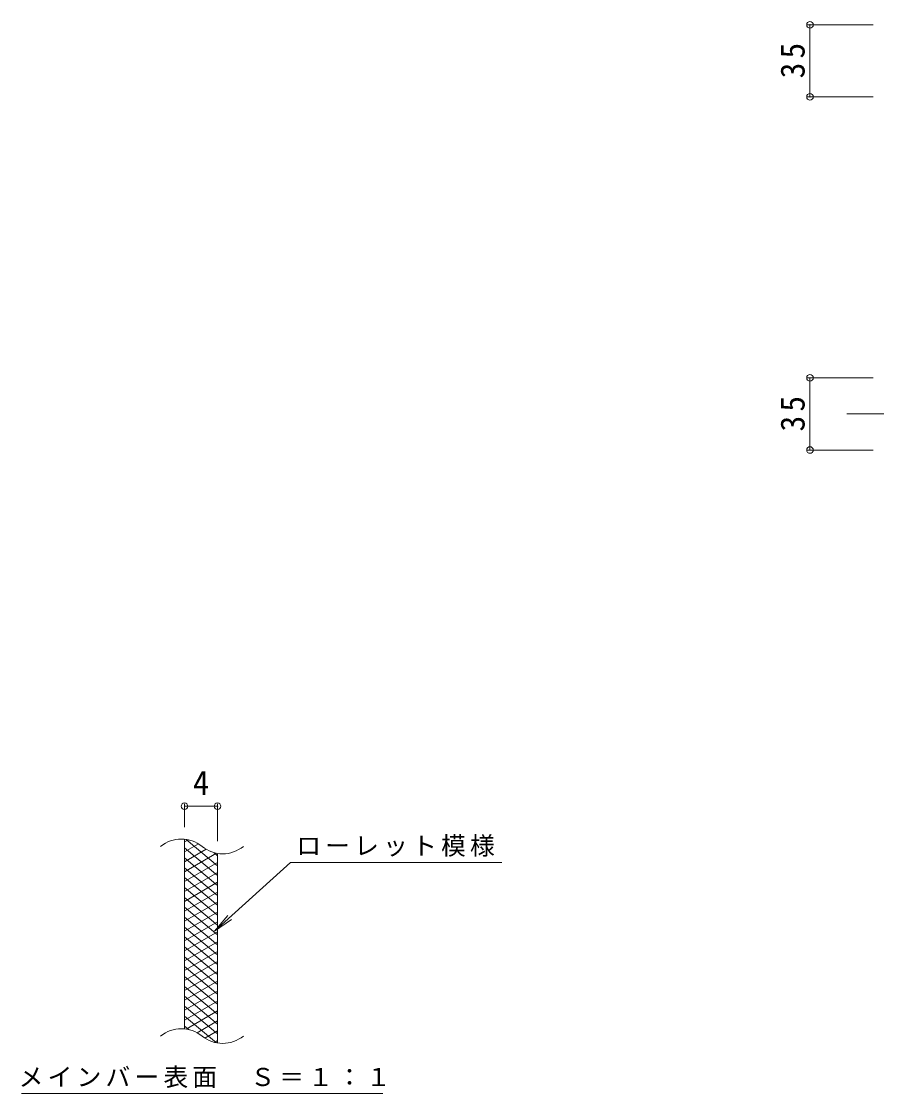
# Model space of a CAD drawing. Units: millimetres at full size, sheet at 1:4, with parts at other scales. Extents: x -862 to 1015, y -780 to 715.
# Drawn here: x -207 to 207, y 13 to 534 of the extents above; entities that cross this region are included whole.
import ezdxf
from ezdxf.enums import TextEntityAlignment as Align

# ---------------------------------------------------------------- set-up
doc = ezdxf.new("R2010")
doc.units = ezdxf.units.MM
doc.header["$LTSCALE"] = 4
doc.header["$PDMODE"] = 32
doc.header["$PDSIZE"] = 3.2
doc.linetypes.add('CHAIN2', pattern=[12, 9, -1, 1, -1])
for name, color, linetype, lineweight in [('A-4_その他', 7, 'Continuous', 9), ('A-7_ハッチ', 2, 'Continuous', 9), ('F-2_F-2ﾚｲﾔ', 3, 'Continuous', 9), ('F-4_F-4ﾚｲﾔ', 7, 'Continuous', 9), ('F-5_F-5ﾚｲﾔ', 7, 'Continuous', 9), ('F-9_F-9ﾚｲﾔ', 6, 'Continuous', 9)]:
    doc.layers.add(name, color=color, linetype=linetype, lineweight=lineweight)
doc.styles.add('ＭＳ ゴシック', font='')
doc.styles.get('ＭＳ ゴシック').set_extended_font_data('MS Gothic')

msp = doc.modelspace()

# ---------------------------------------------------------------- linework, layer by layer
at = {"layer": 'A-4_その他'}
for p, q in [((174.019, 531.966), (205.79, 531.966)), ((175.219, 496.965), (175.219, 531.966)), ((174.019, 496.965), (205.79, 496.965)), ((174.019, 360.663), (205.79, 360.663)), ((175.219, 325.662), (175.219, 360.663)), ((174.019, 325.662), (205.79, 325.662))]:
    msp.add_line(p, q, dxfattribs=at)
for p in [(175.219, 531.966), (175.219, 496.965), (175.219, 360.663), (175.219, 325.662)]:
    msp.add_point(p, dxfattribs=at)
at = {"layer": 'A-7_ハッチ', "linetype": 'CHAIN2'}
msp.add_line((193.007, 343.162), (676.18, 343.162), dxfattribs=at)
at = {"layer": 'F-2_F-2ﾚｲﾔ'}
for p, q in [((-128.027, 44.738), (-128.027, 136.738)), ((-112.028, 37.855), (-112.028, 129.854))]:
    msp.add_line(p, q, dxfattribs=at)
for centre, start, end in [((-129.614, 121.037), 50.82628, 129.17371), ((-109.546, 145.666), 230.82628, 309.17371), ((-129.614, 29.037), 50.82628, 129.17371), ((-109.546, 53.666), 230.82628, 309.17371)]:
    msp.add_arc(centre, 15.885, start, end, dxfattribs=at)
at = {"layer": 'F-4_F-4ﾚｲﾔ'}
for p, q in [((-128.027, 142.738), (-128.027, 154.03)), ((-128.027, 152.83), (-112.028, 152.83)), ((-112.028, 135.854), (-112.028, 154.03))]:
    msp.add_line(p, q, dxfattribs=at)
for p in [(-128.027, 152.83), (-112.028, 152.83)]:
    msp.add_point(p, dxfattribs=at)
at = {"layer": 'F-5_F-5ﾚｲﾔ'}
for p, q in [((-76.701, 125.497), (25.83, 125.497)), ((-113.49, 92.245), (-105.26, 97.925)), ((-207.078, 13.471), (-31.864, 13.471))]:
    msp.add_line(p, q, dxfattribs=at)
msp.add_lwpolyline([(-76.701, 125.497), (-113.49, 92.245), (-107.011, 99.861)], dxfattribs=at)
at = {"layer": 'F-9_F-9ﾚｲﾔ'}
for p, q in [((-126.214, 136.554), (-128.027, 135.507)), ((-112.028, 124.011), (-127.194, 136.737)), ((-121.316, 134.582), (-128.027, 130.707)), ((-112.028, 119.211), (-128.027, 132.636)), ((-117.559, 131.951), (-128.027, 125.907)), ((-112.517, 130.062), (-128.027, 121.107)), ((-112.028, 128.811), (-113.914, 130.394)), ((-112.028, 114.411), (-128.027, 127.836)), ((-112.028, 125.545), (-128.027, 116.307)), ((-112.028, 109.611), (-128.027, 123.036)), ((-112.028, 120.745), (-128.027, 111.507)), ((-112.028, 104.811), (-128.027, 118.236)), ((-112.028, 115.945), (-128.027, 106.707)), ((-112.028, 100.011), (-128.027, 113.436)), ((-112.028, 111.145), (-128.027, 101.907)), ((-112.028, 95.211), (-128.027, 108.636)), ((-112.028, 106.345), (-128.027, 97.107)), ((-112.028, 90.411), (-128.027, 103.836)), ((-112.028, 101.545), (-128.027, 92.307)), ((-112.028, 85.611), (-128.027, 99.036)), ((-112.028, 96.745), (-128.027, 87.507)), ((-112.028, 80.811), (-128.027, 94.236)), ((-112.028, 91.945), (-128.027, 82.707)), ((-112.028, 76.011), (-128.027, 89.436)), ((-112.028, 87.145), (-128.027, 77.907)), ((-112.028, 71.211), (-128.027, 84.636)), ((-112.028, 82.345), (-128.027, 73.107)), ((-112.028, 66.411), (-128.027, 79.836)), ((-112.028, 77.545), (-128.027, 68.307)), ((-112.028, 61.611), (-128.027, 75.036)), ((-112.028, 72.745), (-128.027, 63.507)), ((-112.028, 56.811), (-128.027, 70.236)), ((-112.028, 67.945), (-128.027, 58.707)), ((-112.028, 52.011), (-128.027, 65.436)), ((-112.028, 63.145), (-128.027, 53.907)), ((-112.028, 47.211), (-128.027, 60.636)), ((-112.028, 58.345), (-128.027, 49.107)), ((-112.028, 42.411), (-128.027, 55.836)), ((-112.028, 53.545), (-127.265, 44.748)), ((-112.579, 38.074), (-128.027, 51.036)), ((-112.028, 48.745), (-122.008, 42.983)), ((-125.951, 44.494), (-128.027, 46.236)), ((-112.028, 43.945), (-118.229, 40.365)), ((-112.028, 39.145), (-113.516, 38.286))]:
    msp.add_line(p, q, dxfattribs=at)

# ---------------------------------------------------------------- texts
at = {"layer": 'A-4_その他', "color": 2, "char_height": 11.73, "attachment_point": 7, "rotation": 90, "style": 'ＭＳ ゴシック'}
for insert in [(172.819, 505.965), (172.819, 334.662)]:
    msp.add_mtext('\\T1.27;\\W0.95;35', dxfattribs=dict(at, insert=insert))
at = {"layer": 'F-4_F-4ﾚｲﾔ', "color": 2, "style": 'ＭＳ ゴシック'}
msp.add_text('4', height=11.73, dxfattribs=at).set_placement((-124.027, 154.829), align=Align.BOTTOM_LEFT)
at = {"layer": 'F-5_F-5ﾚｲﾔ', "char_height": 8.798, "attachment_point": 7, "style": 'ＭＳ ゴシック'}
for s, insert in [('\\T1.17;ローレット模様', (-73.871, 128.327)), ('\\T1.17;メインバー表面\u3000Ｓ＝１：１', (-208.502, 16.151))]:
    msp.add_mtext(s, dxfattribs=dict(at, insert=insert))

doc.saveas('drawing.dxf')
